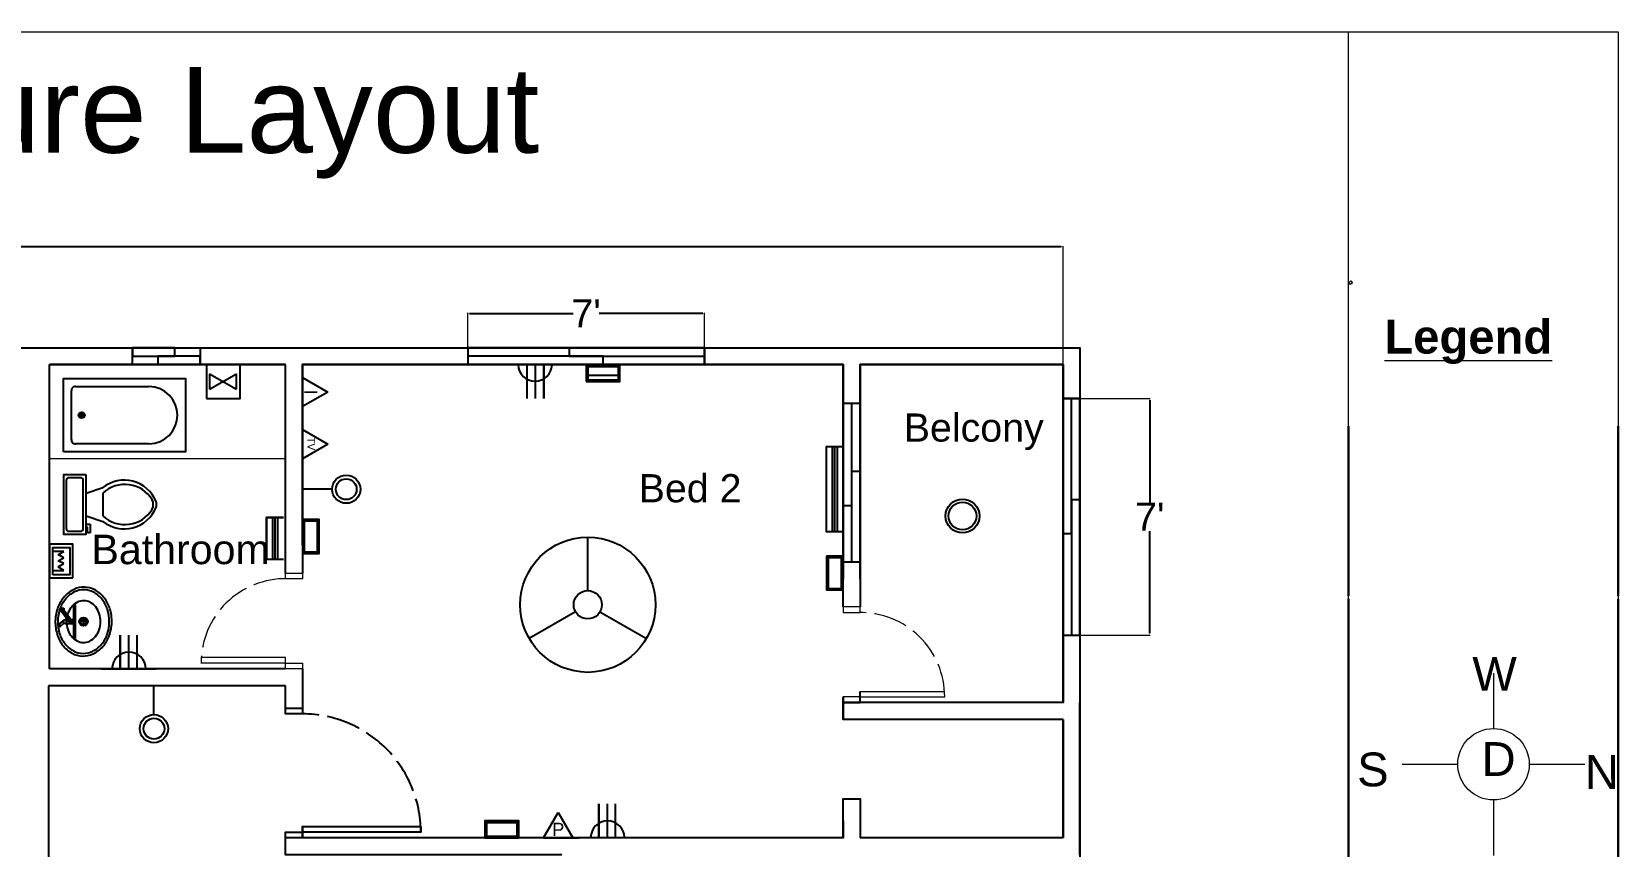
# Model space of a CAD drawing. Header units: inches. Extents: x 1396 to 31789, y 4626 to 27828.
# Drawn here: x 23038 to 23601, y 27539 to 27828 of the extents above; entities that cross this region are included whole.
import ezdxf
from ezdxf.enums import TextEntityAlignment as Align

# ---------------------------------------------------------------- set-up
doc = ezdxf.new("R2010")
doc.units = ezdxf.units.IN
doc.header["$MEASUREMENT"] = 0
doc.linetypes.add('ACAD_ISO02W100', pattern=[15, 12, -3])
doc.layers.add('bath', color=4, linetype='Continuous')
doc.layers.add('freecads.com', color=7, linetype='Continuous')
doc.layers.add('text', color=6, linetype='Continuous', lineweight=9)
doc.styles.add('Arial', font='arial.ttf')
doc.styles.get("Standard").update_dxf_attribs({"font": 'arial.ttf'})
doc.dimstyles.new('civil layout', dxfattribs={"dimtxt": 10, "dimasz": 0.625, "dimexe": 0.18, "dimexo": 0.0625, "dimgap": 0.09, "dimtad": 0, "dimtih": 1, "dimtoh": 1, "dimdec": 1, "dimzin": 0, "dimdsep": 46, "dimlunit": 4, "dimtxsty": 'Standard', "dimcen": 0.09, "dimclrd": 256, "dimclre": 256, "dimclrt": 256, "dimadec": 0, "dimazin": 0, "dimtfac": 1.5, "dimtdec": 1, "dimtofl": 0, "dimtmove": 0, "dimatfit": 0, "dimfxl": 1, "dimtolj": 1, "dimtzin": 0, "dimlwe": -1, "dimarcsym": 0})
picture_1 = doc.add_image_def('image1.png', size_in_pixel=(800, 727))

# ---------------------------------------------------------------- blocks, each defined once
blk = doc.blocks.new('*D88')
at = {"layer": 'Defpoints', "color": 0, "transparency": 16777216}
for p in [(22563.7, 27751.68), (22563.7, 27709.83), (23403.7, 27709.83)]:
    blk.add_point(p, dxfattribs=at)
at = {"layer": 'text', "transparency": 16777216}
for p, q in [((22563.7, 27709.89), (22563.7, 27751.86)), ((23403.7, 27709.89), (23403.7, 27751.86))]:
    blk.add_line(p, q, dxfattribs=at)
at = {"layer": 'text', "lineweight": -2, "transparency": 16777216}
for p, q in [((22564.32, 27751.68), (22961.32, 27751.68)), ((23403.07, 27751.68), (22991.49, 27751.68))]:
    blk.add_line(p, q, dxfattribs=at)
at = {"layer": 'text', "transparency": 16777216}
for points in [[(22564.32, 27751.79), (22564.32, 27751.58), (22563.7, 27751.68)], [(23403.07, 27751.79), (23403.07, 27751.58), (23403.7, 27751.68)]]:
    blk.add_solid(points, dxfattribs=at)
at = {"layer": 'text', "transparency": 16777216, "insert": (22976.41, 27751.68), "char_height": 10, "attachment_point": 5}
blk.add_mtext("\\A1;70'6''", dxfattribs=at)
blk = doc.blocks.new('Sink - Oval top')
for p, q in [((-1, 0), (1, 0)), ((0, 1), (0, -1))]:
    blk.add_line(p, q)
at = {"linetype": 'Continuous'}
for points in [[(-12.23, 0.39, 0.117634), (-11.46, -3.36, 0.104469), (-8.88, -6.8, 0.090016), (-5.08, -9.07, 0.08192), (-0.32, -10.02, 0.08192), (4.49, -9.38, 0.090016), (8.42, -7.36, 0.104469), (11.22, -4.09, 0.117634), (12.23, -0.39, 0.117634), (11.46, 3.36, 0.104469), (8.88, 6.8, 0.090016), (5.08, 9.07, 0.08192), (0.32, 10.02, 0.08192), (-4.49, 9.38, 0.090016), (-8.42, 7.36, 0.104469), (-11.22, 4.09, 0.117634)], [(-11.29, 0.16, 0.118622), (-10.52, -3.25, 0.104678), (-8.07, -6.36, 0.089562), (-4.54, -8.37, 0.081185), (-0.13, -9.15, 0.081185), (4.3, -8.49, 0.089562), (7.89, -6.58, 0.104678), (10.42, -3.55, 0.118622), (11.29, -0.16, 0.118622), (10.52, 3.25, 0.104678), (8.07, 6.36, 0.089562), (4.54, 8.37, 0.081185), (0.13, 9.15, 0.081185), (-4.3, 8.49, 0.089562), (-7.89, 6.58, 0.104678), (-10.42, 3.55, 0.118622)], [(-7.42, 0.08, 0.118283), (-6.91, -2.17, 0.104607), (-5.29, -4.21, 0.089718), (-2.97, -5.53, 0.081436), (-0.07, -6.04, 0.081436), (2.84, -5.59, 0.089718), (5.2, -4.33, 0.104607), (6.86, -2.32, 0.118283), (7.42, -0.08, 0.118283), (6.91, 2.17, 0.104607), (5.29, 4.21, 0.089718), (2.97, 5.53, 0.081436), (0.07, 6.04, 0.081436), (-2.84, 5.59, 0.089718), (-5.2, 4.33, 0.104607), (-6.86, 2.32, 0.118283)]]:
    blk.add_lwpolyline(points, format="xyb", close=True, dxfattribs=at)
for radius in [1.5, 1]:
    blk.add_circle((0, 0), radius)
blk = doc.blocks.new('Faucet - single handle front')
for p, q in [((-2, 6), (-2, 5.5)), ((-1, 6), (-2, 6)), ((-1, 5.5), (-1, 6)), ((0.5, 4), (-1, 6)), ((-0.5, 4), (-2, 5.5)), ((-2, 5.5), (-1, 5.5)), ((-1, 5.5), (0.5, 4)), ((-0.75, 3), (0.75, 3)), ((-0.75, 0.5), (-0.75, 3)), ((-0.75, 1), (0.75, 1)), ((-0.5, 4), (0.5, 4)), ((-0.25, 2), (3.75, 5)), ((3.75, 4.5), (-0.25, 1.5)), ((-0.25, 1.5), (-0.25, 2)), ((0.75, 1.5), (-0.25, 1.5)), ((0.75, 1.5), (4.08742, 4.003)), ((0.75, 3), (0.75, 2.7386)), ((0.75, 1.5), (0.75, 0.5)), ((3.75, 4.5), (3.75, 5)), ((3.75, 5), (4.75, 5)), ((3.75, 4), (3.75, 4.5)), ((4.75, 4.5), (3.75, 4.5)), ((4.75, 4), (3.75, 4)), ((4.75, 5), (4.75, 4.5)), ((4.75, 4.5), (4.75, 4))]:
    blk.add_line(p, q)
blk.add_lwpolyline([(-6, 0), (-6, 0.5), (6, 0.5), (6, 0)], close=True)
for centre, start, end in [((1.25426, 3.0302), 151.0646, 180.8629), ((-1.25426, 3.0302), 359.1371, 28.93536)]:
    blk.add_arc(centre, 2.00448, start, end)
blk = doc.blocks.new('Toilet - top')
for p, q in [((9.5, -6), (9.5, -2)), ((-10, -8.5), (-8, -8.5)), ((-10, -9.5), (-10, -8.5)), ((-7, -9.5), (-10, -9.5)), ((-8, -8.5), (-8, -8)), ((-7, -8), (-7, -9.5)), ((-4, -8), (-6, -14)), ((4, -8), (6, -14)), ((4, -14), (-4, -14))]:
    blk.add_line(p, q)
blk.add_lwpolyline([(10.5, -8), (10.5, 0), (-10.5, 0), (-10.5, -8)], close=True)
for points in [[(-9.5, -2), (-9.5, -6)], [(8.5, -1), (-8.5, -1)], [(-8.5, -7), (8.5, -7)]]:
    blk.add_lwpolyline(points)
for centre, radius, start, end in [((-8.62, -1.88), 0.884, 81.8699, 188.1301), ((8.62, -1.88), 0.884, 351.8699, 98.1301), ((-8.62, -6.12), 0.884, 171.8699, 278.1301), ((8.62, -6.12), 0.884, 261.8699, 8.1301), ((3.52, -21.58), 12.17, 141.4691, 247.9714), ((4.2, -21.82), 11.33, 136.3677, 238.9468), ((-3.52, -21.58), 12.17, 292.0284, 38.5307), ((-4.2, -21.82), 11.33, 301.053, 43.6321), ((0, -27.88), 4, 245.7318, 294.2682), ((0, -29), 4, 254.8605, 285.1395)]:
    blk.add_arc(centre, radius, start, end)
blk = doc.blocks.new('Bath Tub - 26 x 60 in.')
for p, q in [((8, -18), (10, -18)), ((9, -17), (9, -19))]:
    blk.add_line(p, q)
blk.add_lwpolyline([(0, -36), (0, 0), (60, 0), (60, -36)], close=True)
for points in [[(4, -30), (4, -6)], [(6, -4), (42, -4)], [(42, -32), (6, -32)]]:
    blk.add_lwpolyline(points)
for radius in [1.5, 1]:
    blk.add_circle((9, -18), radius)
for centre, radius, start, end in [((5.75, -5.75), 1.77, 81.8699, 188.1301), ((42, -18), 14, 270, 90), ((5.75, -30.25), 1.77, 171.8699, 278.1301)]:
    blk.add_arc(centre, radius, start, end)
blk = doc.blocks.new('*D95')
at = {"layer": 'Defpoints', "color": 0, "transparency": 16777216}
for p in [(23409.7, 27697.83), (23434.5, 27697.83), (23409.7, 27613.83)]:
    blk.add_point(p, dxfattribs=at)
at = {"layer": 'text', "transparency": 16777216}
for p, q in [((23409.76, 27697.83), (23434.68, 27697.83)), ((23409.76, 27613.83), (23434.68, 27613.83))]:
    blk.add_line(p, q, dxfattribs=at)
at = {"layer": 'text', "lineweight": -2, "transparency": 16777216}
for p, q in [((23434.5, 27697.21), (23434.5, 27660.92)), ((23434.5, 27614.46), (23434.5, 27650.74))]:
    blk.add_line(p, q, dxfattribs=at)
at = {"layer": 'text', "transparency": 16777216}
for points in [[(23434.39, 27697.21), (23434.6, 27697.21), (23434.5, 27697.83)], [(23434.39, 27614.46), (23434.6, 27614.46), (23434.5, 27613.83)]]:
    blk.add_solid(points, dxfattribs=at)
at = {"layer": 'text', "transparency": 16777216, "insert": (23434.5, 27655.83), "char_height": 10, "attachment_point": 5}
blk.add_mtext("\\A1;7'", dxfattribs=at)
blk = doc.blocks.new('*D102')
at = {"layer": 'Defpoints', "color": 0, "transparency": 16777216}
for p in [(23276.41, 27728.01), (23192.41, 27712.83), (23276.41, 27712.83)]:
    blk.add_point(p, dxfattribs=at)
at = {"layer": 'text', "transparency": 16777216}
for p, q in [((23192.41, 27712.89), (23192.41, 27728.19)), ((23276.41, 27712.89), (23276.41, 27728.19))]:
    blk.add_line(p, q, dxfattribs=at)
at = {"layer": 'text', "lineweight": -2, "transparency": 16777216}
for p, q in [((23193.03, 27728.01), (23229.76, 27728.01)), ((23275.78, 27728.01), (23239.06, 27728.01))]:
    blk.add_line(p, q, dxfattribs=at)
at = {"layer": 'text', "transparency": 16777216}
for points in [[(23193.03, 27728.11), (23193.03, 27727.9), (23192.41, 27728.01)], [(23275.78, 27728.11), (23275.78, 27727.9), (23276.41, 27728.01)]]:
    blk.add_solid(points, dxfattribs=at)
at = {"layer": 'text', "transparency": 16777216, "insert": (23234.41, 27728.01), "char_height": 10, "attachment_point": 5}
blk.add_mtext("\\A1;7'", dxfattribs=at)

msp = doc.modelspace()

# ---------------------------------------------------------------- linework, layer by layer
for p, q in [((23043.88, 27709.32), (23043.88, 27709.83)), ((23226.04, 27709.83), (23206.65, 27709.83)), ((23216.34, 27709.83), (23216.34, 27697.83)), ((23219.41, 27709.83), (23219.41, 27697.83)), ((23235, 27629.58), (23235, 27648.58)), ((23230.67, 27622.08), (23214.21, 27612.58)), ((23239.33, 27622.08), (23255.78, 27612.58)), ((23069, 27601.83), (23069, 27613.83)), ((23072.06, 27601.83), (23072.06, 27613.83)), ((23062.37, 27601.83), (23081.76, 27601.83)), ((23238.89, 27541.9), (23238.89, 27553.9)), ((23241.96, 27541.9), (23241.96, 27553.9)), ((23231.81, 27541.83), (23231.9, 27541.83)), ((23283.7, 27541.83), (23231.9, 27541.83)), ((23232.26, 27541.9), (23251.65, 27541.9)), ((23325.7, 27541.83), (23283.7, 27541.83)), ((23403.7, 27541.83), (23331.7, 27541.83))]:
    msp.add_line(p, q)
at = {"color": 4}
for p, q in [((23100.75, 27701.13), (23110.29, 27706.5)), ((23100.75, 27706.5), (23110.29, 27701.13)), ((23322.56, 27680.58), (23322.56, 27650.58)), ((23123.89, 27655.58), (23123.89, 27640.58))]:
    msp.add_line(p, q, dxfattribs=at)
at = {"color": 0}
for p, q in [((23133.7, 27705.27), (23133.7, 27694.9)), ((23133.7, 27705.27), (23142.68, 27700.08)), ((23142.68, 27700.08), (23133.7, 27694.9)), ((23133.7, 27686.77), (23133.7, 27676.4)), ((23133.7, 27686.77), (23142.68, 27681.58)), ((23142.68, 27681.58), (23133.7, 27676.4)), ((23219.31, 27541.83), (23224.5, 27550.81)), ((23224.5, 27550.81), (23229.68, 27541.83)), ((23219.31, 27541.83), (23229.68, 27541.83))]:
    msp.add_line(p, q, dxfattribs=at)
at = {"color": 143, "true_color": 0x7aafdf}
for p, q in [((23328.67, 27639.83), (23328.67, 27696.01)), ((23331.7, 27671.83), (23328.67, 27671.83)), ((23331.7, 27659.83), (23331.7, 27671.83)), ((23325.67, 27639.83), (23325.67, 27659.83)), ((23325.67, 27659.83), (23328.67, 27659.83)), ((23331.67, 27659.83), (23331.7, 27659.83))]:
    msp.add_line(p, q, dxfattribs=at)
at = {"color": 252, "true_color": 0x939598}
for p, q in [((23321.78, 27680.58), (23321.78, 27650.58)), ((23321.78, 27680.58), (23321.78, 27650.58)), ((23323.52, 27680.58), (23323.52, 27650.58)), ((23123.11, 27655.58), (23123.11, 27640.58)), ((23123.11, 27655.58), (23123.11, 27640.58)), ((23124.85, 27655.58), (23124.85, 27640.58))]:
    msp.add_line(p, q, dxfattribs=at)
at = {"color": 7, "true_color": 0xffffff}
for p, q in [((23144.26, 27665.58), (23133.7, 27665.58)), ((23081, 27585.58), (23081, 27596.15))]:
    msp.add_line(p, q, dxfattribs=at)
at = {"color": 1}
for p, q in [((23049, 27643.53), (23045.18, 27643.53)), ((23046.99, 27640.18), (23049.02, 27641.21)), ((23047.05, 27642.43), (23049, 27643.53)), ((23049.02, 27641.21), (23047.05, 27642.43)), ((23045.18, 27636.69), (23049.06, 27636.69)), ((23046.97, 27638), (23049.06, 27639.2)), ((23049.06, 27636.69), (23046.97, 27638)), ((23049.06, 27639.2), (23046.99, 27640.18))]:
    msp.add_line(p, q, dxfattribs=at)
at = {"color": 7}
for p, q in [((23127.7, 27601.83), (23043.88, 27601.83)), ((23133.7, 27601.83), (23133.7, 27587.83))]:
    msp.add_line(p, q, dxfattribs=at)
for points in [[(23409.7, 27103.83), (22557.7, 27103.83), (22557.7, 27715.83), (23409.7, 27715.83), (23409.7, 27384.26)], [(22790.26, 27715.83), (23043.36, 27715.83)], [(23037.7, 27715.83), (23133.7, 27715.83)], [(23127.7, 27715.83), (23331.7, 27715.83)], [(23127.7, 27715.83), (23133.7, 27715.83)], [(23325.7, 27715.83), (23409.7, 27715.83), (23409.7, 27583.83)], [(23325.7, 27715.83), (23331.7, 27715.83)], [(23403.7, 27715.83), (23409.7, 27715.83), (23409.7, 27709.83)], [(23043.88, 27709.83), (23127.7, 27709.83)], [(23127.7, 27709.83), (23043.88, 27709.83)], [(23043.88, 27601.83), (23043.88, 27709.32)], [(23105.52, 27709.83), (23127.7, 27709.83)], [(23127.7, 27645.81), (23127.7, 27709.83)], [(23133.7, 27709.83), (23325.7, 27709.83)], [(23325.7, 27709.83), (23133.7, 27709.83)], [(23133.7, 27709.83), (23325.7, 27709.83)], [(23133.7, 27645.81), (23133.7, 27709.83), (23325.7, 27709.83), (23325.7, 27633.83)], [(23133.7, 27709.83), (23133.7, 27645.81)], [(23219.41, 27697.83), (23219.41, 27709.83), (23213.41, 27709.83), (23213.41, 27697.83)], [(23325.7, 27633.83), (23325.7, 27709.83)], [(23331.7, 27709.83), (23403.7, 27709.83), (23403.7, 27589.83)], [(23403.7, 27589.83), (23403.7, 27709.83), (23331.7, 27709.83)], [(23331.7, 27709.83), (23403.7, 27709.83), (23403.7, 27589.83)], [(23331.7, 27709.83), (23331.7, 27633.83)], [(23331.7, 27633.83), (23331.7, 27709.83), (23403.7, 27709.83), (23403.7, 27589.83), (23331.7, 27589.83), (23331.7, 27593.83)], [(23127.7, 27645.81), (23127.7, 27651.81)], [(23133.7, 27651.81), (23133.7, 27645.81)], [(23127.7, 27639.81), (23127.7, 27645.81)], [(23133.7, 27645.81), (23133.7, 27639.81)], [(23127.7, 27635.83), (23127.7, 27639.81)], [(23133.7, 27639.81), (23133.7, 27635.83)], [(23325.7, 27633.83), (23325.7, 27639.83)], [(23325.7, 27629.83), (23325.7, 27635.83)], [(23331.7, 27639.83), (23331.7, 27633.83)], [(23331.7, 27635.83), (23331.7, 27629.83)], [(23325.7, 27623.83), (23325.7, 27629.83)], [(23331.7, 27629.83), (23331.7, 27623.83)], [(23069, 27613.83), (23069, 27601.83), (23075, 27601.83), (23075, 27613.83)], [(23127.7, 27595.83), (23043.55, 27595.83)], [(23043.55, 27595.83), (23043.55, 27508.2)], [(23127.7, 27585.83), (23127.7, 27595.83)], [(23325.7, 27591.83), (23325.7, 27583.83)], [(23325.7, 27583.83), (23325.7, 27591.83)], [(23403.7, 27589.83), (23325.7, 27589.83), (23325.7, 27583.83)], [(23331.7, 27583.83), (23325.7, 27583.83), (23325.7, 27589.83), (23331.7, 27589.83)], [(23409.7, 27535.83), (23409.7, 27589.83)], [(23403.7, 27583.83), (23331.7, 27583.83)], [(23403.7, 27583.83), (23403.7, 27541.83)], [(23403.7, 27541.83), (23403.7, 27583.83)], [(23403.7, 27583.83), (23403.7, 27541.83)], [(23238.89, 27553.9), (23238.89, 27541.9), (23244.89, 27541.9), (23244.89, 27553.9)], [(23325.7, 27553.83), (23325.7, 27555.63), (23331.7, 27555.63), (23331.7, 27553.83)], [(23325.7, 27547.83), (23325.7, 27553.83)], [(23331.7, 27553.83), (23331.7, 27547.83)], [(23325.7, 27547.83), (23325.7, 27541.83), (23133.7, 27541.83), (23133.7, 27545.83)], [(23325.7, 27541.83), (23325.7, 27547.83)], [(23325.7, 27547.83), (23325.7, 27541.83)], [(23331.7, 27547.83), (23331.7, 27541.83)], [(23331.7, 27547.83), (23331.7, 27541.83)], [(23225.81, 27535.83), (23127.7, 27535.83), (23127.7, 27543.83)], [(23225.81, 27541.83), (23231.81, 27541.83)], [(23409.7, 27541.83), (23409.7, 27535.83)], [(23409.7, 27541.83), (23409.7, 27535.83)]]:
    msp.add_lwpolyline(points)
at = {"color": 146, "true_color": 0x105689}
msp.add_lwpolyline([(23097.41, 27715.83), (23097.41, 27709.83), (23073.41, 27709.83), (23073.41, 27715.83)], close=True, dxfattribs=at)
at = {"color": 165, "true_color": 0x5e67af}
for points in [[(23088.41, 27712.83), (23088.41, 27715.83), (23073.41, 27715.83), (23073.41, 27712.83)], [(23097.41, 27709.83), (23097.41, 27712.83), (23082.41, 27712.83), (23082.41, 27709.83)]]:
    msp.add_lwpolyline(points, close=True, dxfattribs=at)
at = {"color": 143, "true_color": 0x7aafdf}
for points in [[(23192.41, 27709.83), (23276.41, 27709.83), (23276.41, 27715.83), (23192.41, 27715.83)], [(23228.41, 27712.83), (23276.41, 27712.83), (23276.41, 27715.83), (23228.41, 27715.83)], [(23192.41, 27709.83), (23240.41, 27709.83), (23240.41, 27712.83), (23192.41, 27712.83)], [(23234.69, 27704.14), (23246.12, 27704.14), (23246.12, 27709.52), (23234.69, 27709.52)], [(23409.7, 27613.83), (23409.7, 27697.83), (23403.7, 27697.83), (23403.7, 27613.83)], [(23406.7, 27649.83), (23406.7, 27697.83), (23403.7, 27697.83), (23403.7, 27649.83)], [(23331.67, 27639.83), (23331.67, 27696.01), (23325.67, 27696.01), (23325.67, 27639.83)], [(23409.7, 27613.83), (23409.7, 27661.83), (23406.7, 27661.83), (23406.7, 27613.83)]]:
    msp.add_lwpolyline(points, close=True, dxfattribs=at)
for points in [[(23276.41, 27715.83), (23276.41, 27709.83)], [(23276.41, 27712.83), (23276.41, 27709.83)], [(23403.7, 27697.83), (23409.7, 27697.83)], [(23406.7, 27697.83), (23409.7, 27697.83)]]:
    msp.add_lwpolyline(points, dxfattribs=at)
at = {"color": 251, "true_color": 0x636466}
for points in [[(23099.6, 27697.83), (23111.6, 27697.83), (23111.6, 27709.83), (23099.6, 27709.83)], [(23052.26, 27634.08), (23052.26, 27646.08), (23043.88, 27646.08), (23043.88, 27634.08)], [(23045.14, 27635.25), (23045.14, 27644.85), (23051.15, 27644.85), (23051.15, 27635.25)]]:
    msp.add_lwpolyline(points, close=True, dxfattribs=at)
for points in [[(23234.41, 27703.83), (23246.41, 27703.83), (23246.41, 27709.83), (23234.41, 27709.83)], [(23133.7, 27654.81), (23133.7, 27642.81), (23139.7, 27642.81), (23139.7, 27654.81)], [(23134.33, 27654.23), (23134.33, 27643.34), (23139.07, 27643.34), (23139.07, 27654.23)], [(23319.7, 27641.83), (23319.7, 27629.83), (23325.7, 27629.83), (23325.7, 27641.83)], [(23320.33, 27641.25), (23320.33, 27630.37), (23325.07, 27630.37), (23325.07, 27641.25)], [(23198.5, 27541.83), (23210.5, 27541.83), (23210.5, 27547.83), (23198.5, 27547.83)], [(23199.08, 27542.46), (23209.97, 27542.46), (23209.97, 27547.21), (23199.08, 27547.21)]]:
    msp.add_lwpolyline(points, close=True)
at = {"color": 1}
for points in [[(23234.99, 27704.46), (23245.87, 27704.46), (23245.87, 27709.21), (23234.99, 27709.21)], [(23234.99, 27709.21), (23245.87, 27709.21), (23245.87, 27706), (23234.99, 27706)], [(23133.7, 27587.83), (23133.7, 27585.83), (23127.7, 27585.83), (23127.7, 27587.83)], [(23175.7, 27545.83), (23175.7, 27543.83), (23133.7, 27543.83), (23133.7, 27545.83)], [(23133.7, 27543.83), (23133.7, 27541.83), (23127.7, 27541.83), (23127.7, 27543.83)]]:
    msp.add_lwpolyline(points, close=True, dxfattribs=at)
at = {"color": 4}
for points in [[(23100.75, 27706.5), (23100.75, 27701.13)], [(23110.29, 27701.13), (23110.29, 27706.5)]]:
    msp.add_lwpolyline(points, dxfattribs=at)
at = {"color": 252, "true_color": 0x939598}
for points in [[(23325.67, 27680.58), (23319.67, 27680.58), (23319.67, 27650.58), (23325.67, 27650.58)], [(23127, 27655.58), (23121, 27655.58), (23121, 27640.58)]]:
    msp.add_lwpolyline(points, dxfattribs=at)
at = {"color": 251, "true_color": 0x636466}
msp.add_lwpolyline([(23127, 27640.58), (23121, 27640.58), (23121, 27655.58), (23127, 27655.58)], dxfattribs=at)
at = {"color": 4}
for points in [[(23134.01, 27654.53), (23134.01, 27643.1), (23139.38, 27643.1), (23139.38, 27654.53)], [(23320.01, 27641.55), (23320.01, 27630.12), (23325.38, 27630.12), (23325.38, 27641.55)], [(23198.79, 27542.14), (23210.21, 27542.14), (23210.21, 27547.52), (23198.79, 27547.52)]]:
    msp.add_lwpolyline(points, close=True, dxfattribs=at)
at = {"color": 1}
for points in [[(23127.7, 27585.83), (23127.7, 27587.83), (23133.7, 27587.83), (23133.7, 27585.83)], [(23133.7, 27545.83), (23133.7, 27541.83), (23127.7, 27541.83), (23127.7, 27543.83)]]:
    msp.add_lwpolyline(points, dxfattribs=at)
at = {"color": 7, "true_color": 0xffffff}
for centre in [(23149.26, 27665.58), (23081, 27580.58)]:
    msp.add_circle(centre, 5, dxfattribs=at)
at = {"color": 4}
for centre, radius in [((23149.26, 27665.58), 3.69), ((23368, 27656.08), 4.93), ((23235, 27624.58), 5), ((23081, 27580.58), 3.69)]:
    msp.add_circle(centre, radius, dxfattribs=at)
msp.add_circle((23368, 27656.08), 6)
at = {"color": 251, "true_color": 0x636466}
msp.add_circle((23235, 27624.58), 24, dxfattribs=at)
at = {"color": 4}
for centre, start, end in [((23216.3, 27709.9), 180.929, 359.071), ((23072.1, 27601.77), 0.929, 179.071), ((23242, 27541.83), 0.929, 179.071)]:
    msp.add_arc(centre, 6, start, end, dxfattribs=at)
at = {"color": 1, "linetype": 'ACAD_ISO02W100'}
msp.add_arc((23133.7, 27543.83), 42, 0, 90, dxfattribs=at)
at = {"layer": 'freecads.com', "lineweight": 30}
for p, q in [((23504.97, 27627.7), (23504.97, 27688)), ((23600.78, 27688), (23600.78, 27627.7)), ((23504.97, 27626.7), (23504.97, 27532)), ((23600.78, 27532), (23600.78, 27626.7))]:
    msp.add_line(p, q, dxfattribs=at)
at = {"layer": 'text', "color": 0}
for p, q in [((23504.97, 27688), (23504.97, 27828)), ((23504.97, 27626.7), (23504.97, 27627.7)), ((23556.5, 27600.34), (23556.5, 27580.63)), ((23524.08, 27567.95), (23543.82, 27567.95)), ((23569.18, 27567.95), (23588.92, 27567.95)), ((23556.5, 27555.27), (23556.5, 27535.56))]:
    msp.add_line(p, q, dxfattribs=at)
at = {"layer": 'text', "color": 7}
for p, q in [((23043.88, 27676.51), (23127.7, 27676.51)), ((23127.7, 27676.51), (23127.7, 27647.81))]:
    msp.add_line(p, q, dxfattribs=at)
at = {"layer": 'text', "color": 1}
for p, q in [((23127.7, 27605.83), (23097.69, 27605.83)), ((23127.7, 27603.83), (23097.69, 27603.83)), ((23331.7, 27593.83), (23361.7, 27593.83)), ((23331.7, 27591.83), (23361.7, 27591.83))]:
    msp.add_line(p, q, dxfattribs=at)
at = {"layer": 'text', "color": 0}
msp.add_lwpolyline([(22474.22, 27828), (23600.78, 27828), (23600.78, 27043.89), (22474.22, 27043.89)], close=True, dxfattribs=at)
at = {"layer": 'text', "color": 1}
for points in [[(23127.7, 27633.83), (23127.7, 27635.83), (23133.7, 27635.83), (23133.7, 27633.83)], [(23331.7, 27621.83), (23331.7, 27623.83), (23325.7, 27623.83), (23325.7, 27621.83)], [(23133.7, 27603.83), (23133.7, 27601.83), (23127.7, 27601.83), (23127.7, 27605.83)], [(23325.7, 27591.83), (23325.7, 27589.83), (23331.7, 27589.83), (23331.7, 27593.83)]]:
    msp.add_lwpolyline(points, dxfattribs=at)
for points in [[(23127.7, 27635.83), (23133.7, 27635.83), (23133.7, 27633.83), (23127.7, 27633.83)], [(23331.7, 27623.83), (23325.7, 27623.83), (23325.7, 27621.83), (23331.7, 27621.83)], [(23127.7, 27603.83), (23133.7, 27603.83), (23133.7, 27601.83), (23127.7, 27601.83)], [(23331.7, 27591.83), (23325.7, 27591.83), (23325.7, 27589.83), (23331.7, 27589.83)]]:
    msp.add_lwpolyline(points, close=True, dxfattribs=at)
at = {"layer": 'text', "color": 0}
msp.add_circle((23556.5, 27567.95), 12.68, dxfattribs=at)
at = {"layer": 'text', "color": 1, "linetype": 'ACAD_ISO02W100'}
for centre, start, end in [((23127.7, 27603.83), 89.0452, 180), ((23331.7, 27591.83), 0, 90.9548)]:
    msp.add_arc(centre, 30, start, end, dxfattribs=at)

# ---------------------------------------------------------------- block references
at = {"layer": 'bath', "xscale": 0.7232314600808181, "yscale": 0.7232314600808181, "zscale": 0.7232314600808181}
msp.add_blockref('Bath Tub - 26 x 60 in.', (23048.84, 27704.89), dxfattribs=at)
at = {"layer": 'bath'}
for name, p, rotation in [('Toilet - top', (23048.88, 27660.16), 89.99999999999999), ('Sink - Oval top', (23056.01, 27618.59), 270.0744224036602), ('Faucet - single handle front', (23053.01, 27618.58), 90.07442240365992)]:
    msp.add_blockref(name, p, dxfattribs=dict(at, rotation=rotation))

# ---------------------------------------------------------------- texts
at = {"color": 0, "style": 'Arial'}
msp.add_text('I', height=4.67, rotation=270, dxfattribs=at).set_placement((23136.69, 27700.08), align=Align.MIDDLE_CENTER)
msp.add_text('P', height=4.67, dxfattribs=at).set_placement((23224.5, 27544.83), align=Align.MIDDLE_CENTER)
at = {"color": 0, "insert": (22707.62, 27815.46), "char_height": 30.4177, "attachment_point": 1}
msp.add_mtext_dynamic_manual_height_columns('\\pxqc;{\\C256;Fittings & Fixture Layout}', width=562.1847, gutter_width=1.01, heights=[0], dxfattribs=at)
at = {"layer": 'bath', "color": 4, "linetype": 'ACAD_ISO02W100', "insert": (23138.19, 27684.18), "char_height": 2.7, "attachment_point": 1, "rotation": 270}
msp.add_mtext_dynamic_manual_height_columns('{\\C31;\\c6737150;TV}', width=7.776, gutter_width=0.9, heights=[0], dxfattribs=at)
at = {"layer": 'text', "color": 0, "char_height": 12, "attachment_point": 1}
for s, width, heights, insert in [('{\\fArial|b1|i0|c0|p34;\\L\\C256;Legend}', 55.465, [0], (23517.75, 27725.74)), ('W', 19.2567, [0], (23548.96, 27606.05)), ('D', 3.2223, [0], (23552.26, 27575.8)), ('S', 14.1665, [0], (23508.1, 27572.11)), ('N', 19.8964, [0.374], (23588.92, 27571.21))]:
    msp.add_mtext_dynamic_manual_height_columns(s, width=width, gutter_width=1, heights=heights, dxfattribs=dict(at, insert=insert))
at = {"layer": 'text', "attachment_point": 1}
for s, width, gutter_width, insert, char_height in [('Belcony', 43.4977, 1, (23347.15, 27692.48), 10), ('Bed 2', 41.61, 1, (23253.06, 27670.94), 10), ('Bathroom', 25.0036, 1.49, (23058.81, 27649.44), 10.451)]:
    msp.add_mtext_dynamic_manual_height_columns(s, width=width, gutter_width=gutter_width, heights=[0], dxfattribs=dict(at, insert=insert, char_height=char_height))

# ---------------------------------------------------------------- dimensions: what is measured, and where the dimension line sits
at = {"layer": 'text', "color": 2, "true_color": 0xf1eb1f}
dim = msp.add_linear_dim(base=(22563.7, 27751.68), p1=(23403.7, 27709.83), p2=(22563.7, 27709.83), text="<>6''", dimstyle='civil layout', dxfattribs=at)
dim.commit()
dim.dimension.update_dxf_attribs({"geometry": '*D88', "text_midpoint": (22976.41, 27751.68), "dimtype": 160})
at = {"layer": 'text', "color": 7}
dim = msp.add_linear_dim(base=(23276.41, 27728.01), p1=(23192.41, 27712.83), p2=(23276.41, 27712.83), dimstyle='civil layout', dxfattribs=at)
dim.commit()
dim.dimension.update_dxf_attribs({"geometry": '*D102', "text_midpoint": (23234.41, 27728.01)})
dim = msp.add_linear_dim(base=(23434.5, 27697.83), p1=(23409.7, 27613.83), p2=(23409.7, 27697.83), angle=90, dimstyle='civil layout', dxfattribs=at)
dim.commit()
dim.dimension.update_dxf_attribs({"geometry": '*D95', "text_midpoint": (23434.5, 27655.83)})

# ---------------------------------------------------------------- pictures from other files: only their frames are drawn
at = {"layer": 'text', "color": 0}
image = msp.add_image(picture_1, insert=(23505.67, 27738.22), size_in_units=(1, 0.909), rotation=42.263, dxfattribs=at)
image.dxf.flags = 7
image = msp.add_image(picture_1, insert=(23505.67, 27738.22), size_in_units=(1, 0.909), rotation=42.263, dxfattribs=at)
image.dxf.flags = 7

doc.saveas('drawing.dxf')
